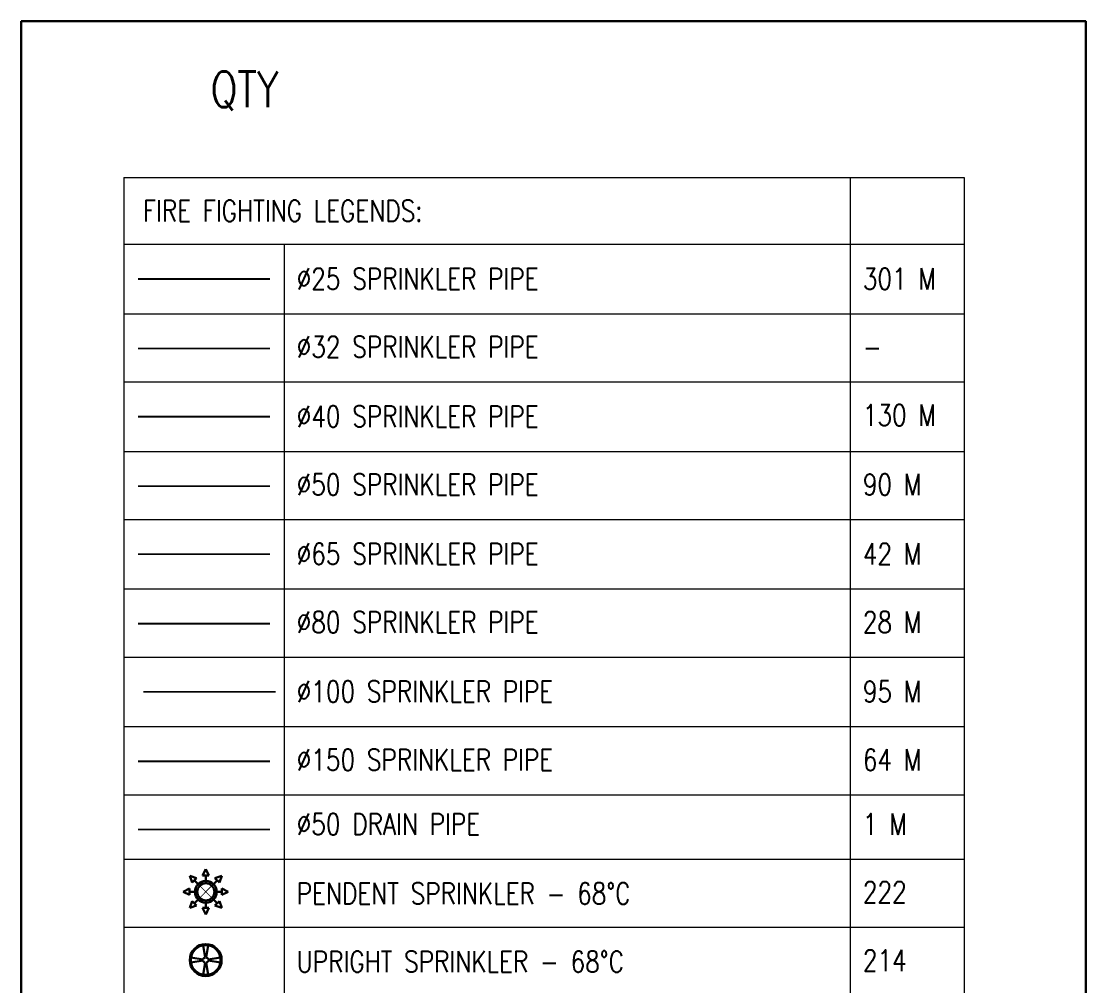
# Model space of a CAD drawing. Header units: millimetres. Extents: x -194958 to 83200, y -72620 to 64568.
# Drawn here: x -194958 to -179971, y -28851 to -15275 of the extents above; entities that cross this region are included whole.
import ezdxf
from ezdxf.enums import TextEntityAlignment as Align

# ---------------------------------------------------------------- set-up
doc = ezdxf.new("R2010")
doc.units = ezdxf.units.MM
doc.header["$LTSCALE"] = 200
doc.linetypes.add('CONTINOUS', pattern=[0])
for name, color, linetype, lineweight in [('_GD-M-FP-PenSpr-68°C', 150, 'Continuous', 30), ('_GD-M-FP-SprnBrn-100mm', 7, 'CONTINOUS', 30), ('_GD-M-FP-SprnBrn-150mm', 113, 'CONTINOUS', 30), ('_GD-M-FP-SprnBrn-25mm', 1, 'CONTINOUS', 30), ('_GD-M-FP-SprnBrn-32mm', 2, 'CONTINOUS', 30), ('_GD-M-FP-SprnBrn-40mm', 3, 'CONTINOUS', 30), ('_GD-M-FP-SprnBrn-50mm', 4, 'CONTINOUS', 30), ('_GD-M-FP-SprnBrn-65mm', 5, 'CONTINOUS', 30), ('_GD-M-FP-SprnBrn-80mm', 6, 'CONTINOUS', 30), ('_GD-M-FP-SprnDrnPipe', 30, 'Continuous', 30), ('_GD-M-FP-UprSpr', 150, 'Continuous', 30), ('_GD-P-LegendText&Table', 7, 'Continuous', 15)]:
    doc.layers.add(name, color=color, linetype=linetype, lineweight=lineweight)
doc.styles.add('0177-OB-P-FF-B1-103$0$RINB-Romans', font='romans.shx', dxfattribs={"width": 0.8, "height": 2})

# ---------------------------------------------------------------- blocks, each defined once
blk = doc.blocks.new('0177-OB-P-FF-B1-103$0$Upright sprinkler')
at = {"linetype": 'Continuous'}
h = blk.add_hatch(color=256, dxfattribs=at)
h.paths.add_polyline_path([(150, 0, 1), (-150, 0, 1)])
h.paths.add_polyline_path([(-140, 0, -1), (140, 0, -1)], flags=16)
for p, q in [((-4.3, 24.6), (-24.3, 137.9)), ((4.3, 24.6), (24.3, 137.9)), ((-24.6, 4.3), (-137.9, 24.3)), ((137.9, 24.3), (24.6, 4.3)), ((-24.6, -4.3), (-137.9, -24.3)), ((-4.3, -24.6), (-24.3, -137.9)), ((4.3, -24.6), (24.3, -137.9)), ((137.9, -24.3), (24.6, -4.3))]:
    blk.add_line(p, q, dxfattribs=at)
for radius in [150, 140]:
    blk.add_circle((0, 0), radius, dxfattribs=at)
for start, end in [(100, 170), (10, 80), (190, 260), (280, 350)]:
    blk.add_arc((0, 0), 25, start, end, dxfattribs=at)
blk = doc.blocks.new('0177-OB-P-FF-B1-103$0$PENDANT SPRINKLER')
at = {"lineweight": 30}
h = blk.add_hatch(color=256, dxfattribs=at)
h.paths.add_polyline_path([(103.1, 0, 1), (-103.1, 0, 1)])
h.paths.add_polyline_path([(-80.6, 0, -1), (80.6, 0, -1)], flags=16)
for p, q in [((0, 211.4), (-29.8, 151.9)), ((0, 211.4), (29.8, 151.9)), ((-149.5, 149.5), (-86.3, 128.5)), ((-149.5, 149.5), (-128.5, 86.3)), ((-128.5, 86.3), (-86.3, 128.5)), ((-57, 57), (-107.4, 107.4)), ((-29.8, 151.9), (29.8, 151.9)), ((0, 80.6), (0, 151.9)), ((57, 57), (107.4, 107.4)), ((149.5, 149.5), (86.3, 128.5)), ((86.3, 128.5), (128.5, 86.3)), ((149.5, 149.5), (128.5, 86.3)), ((-211.4, 0), (-151.9, 29.8)), ((-151.9, -29.8), (-151.9, 29.8)), ((-80.6, 0), (-151.9, 0)), ((80.6, 0), (151.9, 0)), ((211.4, 0), (151.9, 29.8)), ((151.9, 29.8), (151.9, -29.8)), ((-211.4, 0), (-151.9, -29.8)), ((-149.5, -149.5), (-128.5, -86.3)), ((-128.5, -86.3), (-86.3, -128.5)), ((-57, -57), (-107.4, -107.4)), ((0, -80.6), (0, -151.9)), ((57, -57), (107.4, -107.4)), ((128.5, -86.3), (86.3, -128.5)), ((149.5, -149.5), (128.5, -86.3)), ((211.4, 0), (151.9, -29.8)), ((-149.5, -149.5), (-86.3, -128.5)), ((0, -211.4), (-29.8, -151.9)), ((29.8, -151.9), (-29.8, -151.9)), ((0, -211.4), (29.8, -151.9)), ((149.5, -149.5), (86.3, -128.5))]:
    blk.add_line(p, q, dxfattribs=at)
at = {"lineweight": 30, "const_width": 8}
for points in [[(-57, -57), (57, 57)], [(57, -57), (-57, 57)]]:
    blk.add_lwpolyline(points, dxfattribs=at)
at = {"lineweight": 30}
for radius in [103.1, 80.6]:
    blk.add_circle((0, 0), radius, dxfattribs=at)

msp = doc.modelspace()

# ---------------------------------------------------------------- linework, layer by layer
at = {"layer": '_GD-M-FP-SprnBrn-100mm', "ltscale": 0.1, "const_width": 25}
msp.add_lwpolyline([(-191377.6, -24714.6), (-193237.7, -24714.6)], dxfattribs=at)
at = {"layer": '_GD-M-FP-SprnBrn-150mm', "ltscale": 0.1, "const_width": 25}
msp.add_lwpolyline([(-191456.4, -25692.2), (-193316.5, -25692.2)], dxfattribs=at)
at = {"layer": '_GD-M-FP-SprnBrn-25mm', "ltscale": 0.1, "const_width": 25}
msp.add_lwpolyline([(-191456.4, -18903.4), (-193316.5, -18903.4)], dxfattribs=at)
at = {"layer": '_GD-M-FP-SprnBrn-32mm', "ltscale": 0.1, "const_width": 25}
msp.add_lwpolyline([(-191456.4, -19881), (-193316.5, -19881)], dxfattribs=at)
at = {"layer": '_GD-M-FP-SprnBrn-40mm', "ltscale": 0.1, "const_width": 25}
msp.add_lwpolyline([(-191456.4, -20840.5), (-193316.5, -20840.5)], dxfattribs=at)
at = {"layer": '_GD-M-FP-SprnBrn-50mm', "ltscale": 0.1, "const_width": 25}
msp.add_lwpolyline([(-191456.4, -21818), (-193316.5, -21818)], dxfattribs=at)
at = {"layer": '_GD-M-FP-SprnBrn-65mm', "ltscale": 0.1, "const_width": 25}
msp.add_lwpolyline([(-191456.4, -22777.5), (-193316.5, -22777.5)], dxfattribs=at)
at = {"layer": '_GD-M-FP-SprnBrn-80mm', "ltscale": 0.1, "const_width": 25}
msp.add_lwpolyline([(-191456.4, -23755.1), (-193316.5, -23755.1)], dxfattribs=at)
at = {"layer": '_GD-M-FP-SprnDrnPipe', "ltscale": 0.1, "const_width": 25}
msp.add_lwpolyline([(-191456.4, -26651.7), (-193316.5, -26651.7)], dxfattribs=at)
at = {"layer": '_GD-M-FP-UprSpr'}
msp.add_lwpolyline([(-194958.2, -15275.2), (-179970.8, -15275.2), (-179970.8, -42282.8), (-194958.2, -42282.8)], close=True, dxfattribs=at)
at = {"layer": '_GD-P-LegendText&Table'}
for p, q in [((-193516.5, -17473.1), (-181684.2, -17473.1)), ((-193516.5, -17473.1), (-193516.5, -40501.6)), ((-183287.1, -17473.1), (-183287.1, -40501.6)), ((-181684.2, -17473.1), (-181684.2, -40501.6)), ((-193516.5, -18414.6), (-181684.2, -18414.6)), ((-191256.4, -18414.6), (-191256.4, -40501.6)), ((-193516.5, -19392.2), (-181684.2, -19392.2)), ((-193516.5, -20351.7), (-181684.2, -20351.7)), ((-193516.5, -21329.2), (-181684.2, -21329.2)), ((-193516.5, -22288.8), (-181684.2, -22288.8)), ((-193516.5, -23266.3), (-181684.2, -23266.3)), ((-193516.5, -24225.8), (-181684.2, -24225.8)), ((-193516.5, -25203.4), (-181684.2, -25203.4)), ((-193516.5, -26162.9), (-181684.2, -26162.9)), ((-193516.5, -27068.3), (-181684.2, -27068.3)), ((-193516.5, -28027.8), (-181684.2, -28027.8))]:
    msp.add_line(p, q, dxfattribs=at)

# ---------------------------------------------------------------- block references
at = {"layer": '_GD-M-FP-PenSpr-68°C', "xscale": 1.5, "yscale": 1.5, "zscale": 1.5, "rotation": 3.620637389900033e-06}
msp.add_blockref('0177-OB-P-FF-B1-103$0$PENDANT SPRINKLER', (-192360.3, -27529.2, 0), dxfattribs=at)
at = {"layer": '_GD-M-FP-UprSpr', "xscale": -1.5, "yscale": 1.5, "zscale": 1.5, "rotation": 180}
msp.add_blockref('0177-OB-P-FF-B1-103$0$Upright sprinkler', (-192361.9, -28489.6, 0), dxfattribs=at)

# ---------------------------------------------------------------- texts
at = {"layer": '_GD-M-FP-UprSpr', "insert": (-192291.9, -16257.5), "char_height": 500, "attachment_point": 4, "style": '0177-OB-P-FF-B1-103$0$RINB-Romans'}
msp.add_mtext('QTY', dxfattribs=at)
at = {"layer": '_GD-P-LegendText&Table', "style": '0177-OB-P-FF-B1-103$0$RINB-Romans', "width": 0.8}
for s, p in [('%%C25 SPRINKLER PIPE', (-191080.8, -18899.3)), ('301 M', (-183109.1, -18899.3)), ('%%C32 SPRINKLER PIPE', (-191080.8, -19858.8)), ('-', (-183109.1, -19858.8)), ('130 M', (-183109.1, -20818.4)), ('%%C40 SPRINKLER PIPE', (-191080.8, -20836.4)), ('%%C50 SPRINKLER PIPE', (-191080.8, -21795.9)), ('90 M', (-183109.1, -21795.9)), ('%%C65 SPRINKLER PIPE', (-191080.8, -22773.5)), ('42 M', (-183109.1, -22773.5)), ('%%C80 SPRINKLER PIPE', (-191080.8, -23733)), ('28 M', (-183109.1, -23733)), ('%%C100 SPRINKLER PIPE', (-191080.8, -24710.5)), ('95 M', (-183109.1, -24710.5)), ('%%C150 SPRINKLER PIPE', (-191080.8, -25670.1)), ('64 M', (-183109.1, -25670.1)), ('%%C50 DRAIN PIPE', (-191080.8, -26575.5)), ('1 M', (-183109.1, -26575.5)), ('PENDENT SPRINKLER - 68%%DC', (-191080.8, -27553)), ('222 ', (-183109.1, -27535)), ('UPRIGHT SPRINKLER - 68%%DC', (-191080.8, -28512.5)), ('214', (-183109.1, -28494.5))]:
    msp.add_text(s, height=300, dxfattribs=at).set_placement(p, align=Align.MIDDLE_LEFT)
at = {"layer": '_GD-P-LegendText&Table', "insert": (-193247.6, -17943.3), "char_height": 300, "attachment_point": 4, "style": '0177-OB-P-FF-B1-103$0$RINB-Romans'}
msp.add_mtext('FIRE FIGHTING LEGENDS:', dxfattribs=at)

doc.saveas('drawing.dxf')
